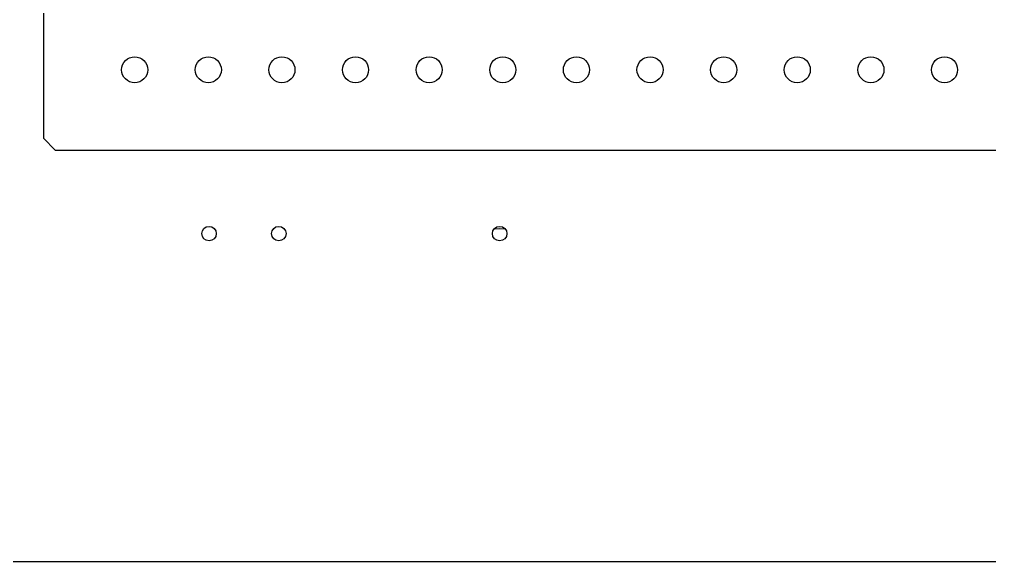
# Model space of a CAD drawing. Header units: millimetres. Extents: x 10 to 419, y 5 to 292.
# Drawn here: x 288.01 to 321.48, y 164.55 to 183.27 of the extents above; entities that cross this region are included whole.
import ezdxf

# ---------------------------------------------------------------- set-up
doc = ezdxf.new("R2010")
doc.units = ezdxf.units.MM

msp = doc.modelspace()

# ---------------------------------------------------------------- linework, layer by layer
at = {"color": 7, "linetype": 'Continuous', "lineweight": 25}
for p, q in [((288.834, 198.959), (288.834, 179.172)), ((288.834, 179.172), (289.242, 178.764)), ((289.242, 178.764), (341.208, 178.764)), ((268.576, 164.551), (368.576, 164.551))]:
    msp.add_line(p, q, dxfattribs=at)
at = {"color": 7, "linetype": 'Continuous', "lineweight": 25, "flags": 128}
msp.add_lwpolyline([(304.385, 176.039), (304.576, 176.051), (304.768, 176.039)], dxfattribs=at)
at = {"color": 7, "linetype": 'Continuous', "lineweight": 25}
for centre, radius in [((291.984, 181.534), 0.45), ((294.524, 181.534), 0.45), ((297.064, 181.534), 0.45), ((299.604, 181.534), 0.45), ((302.144, 181.534), 0.45), ((304.684, 181.534), 0.45), ((307.224, 181.534), 0.45), ((309.764, 181.534), 0.45), ((312.304, 181.534), 0.45), ((314.844, 181.534), 0.45), ((317.384, 181.534), 0.45), ((319.924, 181.534), 0.45), ((294.55, 175.878), 0.25), ((296.956, 175.878), 0.25), ((304.576, 175.878), 0.25)]:
    msp.add_circle(centre, radius, dxfattribs=at)

doc.saveas('drawing.dxf')
